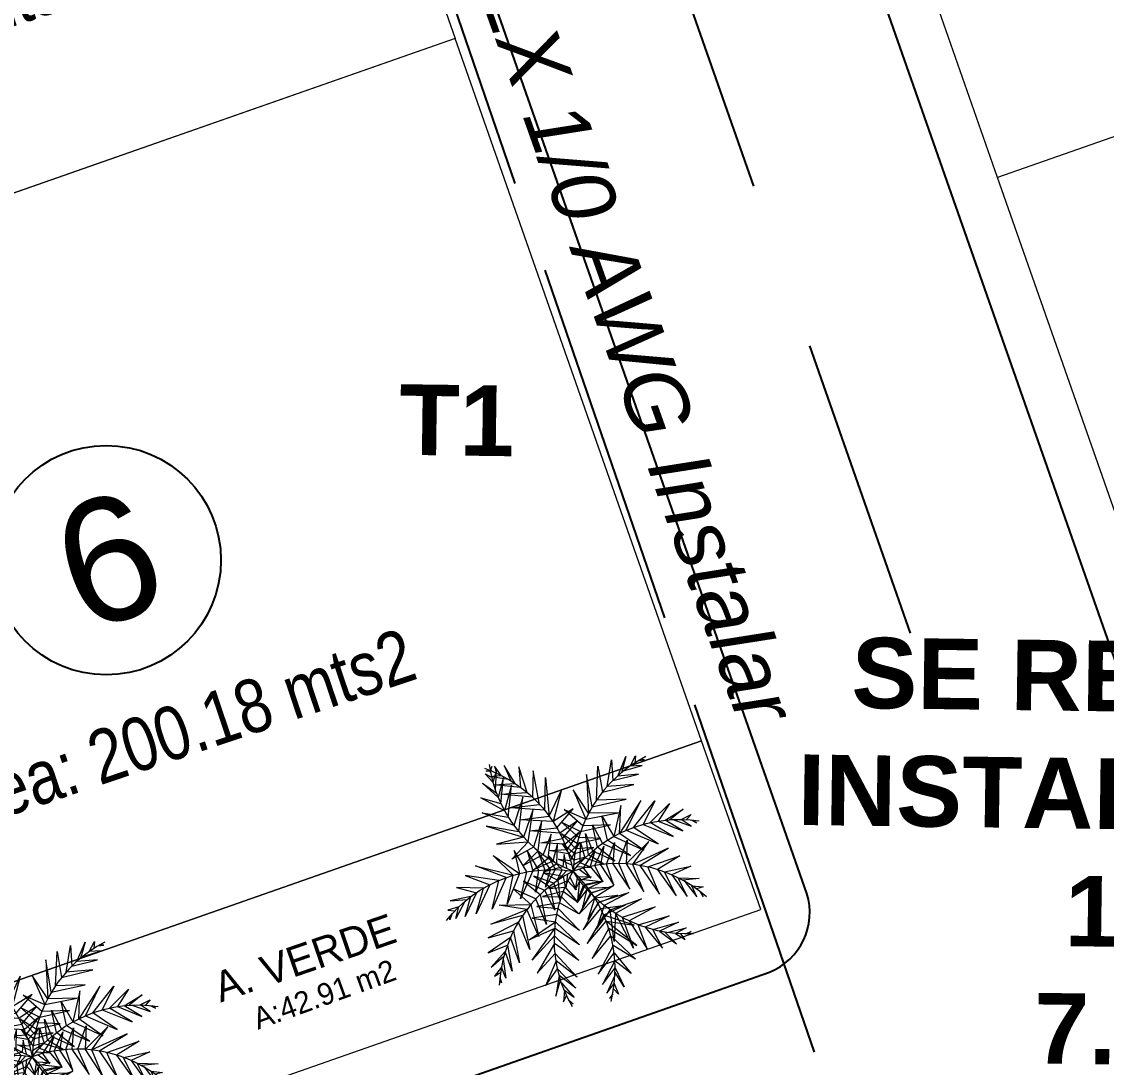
# Model space of a CAD drawing. Extents: x 604418 to 606014, y 1310869 to 1312555.
# Drawn here: x 605709.96 to 605727.66, y 1311098.38 to 1311115.45 of the extents above; entities that cross this region are included whole.
import ezdxf

# ---------------------------------------------------------------- set-up
doc = ezdxf.new("R2010")
doc.units = 0
doc.header["$MEASUREMENT"] = 0
for name, pattern in [('ACAD_ISO02W100', [15, 12, -3]), ('HIDDEN', [0.375, 0.25, -0.125]), ('SUBTERRANEO', [4.7624999999999975, 3.174999999999999, -1.587499999999999])]:
    doc.linetypes.add(name, pattern=pattern)
doc.layers.get('0').update_dxf_attribs({"color": 10})
doc.layers.add('1-Cartografia', color=7, linetype='Continuous', lineweight=13)
doc.layers.add('LBT a Instalar', color=6, linetype='HIDDEN', lineweight=9)
doc.layers.add('DETALLES', color=7, linetype='Continuous')
doc.layers.add('PALME-1', color=82, linetype='Continuous')
doc.styles.add('ROTULOS', font='arial.ttf', dxfattribs={"height": 3})
doc.styles.add('TSN - Arial Narrow', font='ARIALN.TTF')

# ---------------------------------------------------------------- blocks, each defined once
blk = doc.blocks.new('A$C48C97B70')
at = {"layer": 'PALME-1', "lineweight": 5}
for p, q in [((2.072342711151578, 6.539757133461535), (2.170993821462616, 6.532959528965876)), ((2.215910241822712, 6.496664697071537), (2.072342711151578, 6.539757133461535)), ((2.109145975671709, 6.384245945140719), (2.409648848813958, 6.324762820033357)), ((2.556235553929582, 6.175663349684328), (2.109145975671709, 6.384245945140719)), ((2.315381746622734, 6.599569622194394), (2.308759636594914, 6.417534291977063)), ((2.409648848813958, 6.324762820033357), (2.315381746622734, 6.599569622194394)), ((2.552023350144736, 6.547294185031205), (2.605243965052068, 6.121538928011432)), ((2.686585457413457, 6.0263228318654), (2.552023350144736, 6.547294185031205)), ((2.902934323064983, 6.406875107437372), (2.79309800628107, 5.890090512111783)), ((2.91185081389267, 5.719506327062845), (2.902934323064983, 6.406875107437372)), ((2.17080201394856, 6.14843697915785), (2.686585457413457, 6.0263228318654)), ((2.79309800628107, 5.890090512111783), (2.17080201394856, 6.14843697915785)), ((3.221362474723719, 6.19808159628883), (3.009236497804523, 5.560948513448238)), ((3.129033586243168, 5.334387176670134), (3.221362474723719, 6.19808159628883)), ((2.250659788493067, 5.877088903915137), (2.91185081389267, 5.719506327062845)), ((3.009236497804523, 5.560948513448238), (2.250659788493067, 5.877088903915137)), ((3.210483656963333, 5.151997671928257), (3.476696790079586, 5.948182277148589)), ((3.476696790079586, 5.948182277148589), (3.277439789846539, 4.975987701676786)), ((2.388137213652954, 5.472214528825134), (3.129033586243168, 5.334387176670134)), ((3.210483656963333, 5.151997671928257), (2.388137213652954, 5.472214528825134)), ((3.277439789846539, 4.975987701676786), (3.756338857463561, 5.506348918424919)), ((3.756338857463561, 5.506348918424919), (3.328270285041071, 4.818382484139875)), ((2.534703512326814, 5.10012524551712), (3.277439789846539, 4.975987701676786)), ((3.328270285041071, 4.818382484139875), (2.534703512326814, 5.10012524551712)), ((3.909237030078657, 4.976652111392468), (3.328270285041071, 4.818382484139875)), ((3.377104022074491, 4.634997698944062), (3.909237030078657, 4.976652111392468)), ((2.683092593215406, 4.767370728543028), (3.377104022074491, 4.634997698944062)), ((3.409331238712184, 4.483896916965023), (2.683092593215406, 4.767370728543028)), ((5.099083250737749, 4.709153651027009), (4.7000261915382, 4.003962910035625)), ((4.862730723922141, 4.034791121492162), (5.099083250737749, 4.709153651027009)), ((1.618893041624688, 4.43102240213193), (2.124885034398176, 3.798161737388)), ((1.959349472192116, 3.802757524186745), (1.618893041624688, 4.43102240213193)), ((3.925437976256944, 4.650008630240336), (3.409331238712184, 4.483896916965023)), ((3.434897479135543, 4.330342781729996), (3.925437976256944, 4.650008630240336)), ((4.220504558179528, 3.86392322415486), (4.266304270480759, 4.447634300217032)), ((4.266304270480759, 4.447634300217032), (4.36755700269714, 3.914992629084736)), ((4.515644523431547, 3.959039486479014), (4.560836301650852, 4.589793780585751)), ((4.560836301650852, 4.589793780585751), (4.7000261915382, 4.003962910035625)), ((5.620870345737785, 4.675173788331449), (4.862730723922141, 4.034791121492162)), ((5.049313929746859, 4.060273291775957), (5.620870345737785, 4.675173788331449)), ((5.248437111848034, 4.076084800297394), (5.962511981604621, 4.570644963532686)), ((5.962511981604621, 4.570644963532686), (5.504699753597379, 4.07937725703232)), ((0.7884219525149092, 4.157139943214133), (1.318447572761215, 3.744818661361933)), ((1.571980429929681, 3.782268248032779), (0.7884219525149092, 4.157139943214133)), ((1.109125668299384, 4.314602350816131), (1.959349472192116, 3.802757524186745)), ((1.771087397122756, 3.798282656818628), (1.109125668299384, 4.314602350816131)), ((2.169265136006288, 4.398663227912039), (2.124885034398176, 3.798161737388)), ((2.314061223645695, 3.783092461759225), (2.169265136006288, 4.398663227912039)), ((2.482636831817217, 4.305086443666369), (2.467264722916298, 3.763124301563948)), ((2.620561620569788, 3.736058336682618), (2.482636831817217, 4.305086443666369)), ((2.741825681529008, 4.179233747301623), (2.772755018319003, 3.702005540952086)), ((2.911298305843957, 3.66459856252186), (2.741825681529008, 4.179233747301623)), ((2.871413715649396, 4.391883058706298), (3.434897479135543, 4.330342781729996)), ((3.453508515260182, 4.175500756362453), (2.871413715649396, 4.391883058706298)), ((3.893151809461415, 4.363695227541029), (3.453508515260182, 4.175500756362453)), ((3.464408285100944, 4.032410856336355), (3.893151809461415, 4.363695227541029)), ((3.944807559717447, 3.747194973519072), (4.030393492197618, 4.282214030390605)), ((4.030393492197618, 4.282214030390605), (4.075651273597032, 3.806130931247026)), ((5.690529267420061, 4.069788537686691), (6.298271546256728, 4.391043368726969)), ((6.298271546256728, 4.391043368726969), (5.897146972594783, 4.047198329819366)), ((6.067745437845588, 4.018908204976469), (6.589553371304646, 4.150188793195412)), ((6.589553371304646, 4.150188793195412), (6.190282995230518, 3.993080107029527)), ((0.485448888852261, 3.926491856342182), (0.9360923547064885, 3.65071875997819)), ((1.136499665444717, 3.705837757093832), (0.485448888852261, 3.926491856342182)), ((2.956376706599258, 4.033704668981954), (3.027247471502051, 3.628440989181399)), ((3.189562233164907, 3.570096318144351), (2.956376706599258, 4.033704668981954)), ((3.012199615594, 4.137813482200727), (3.464408285100944, 4.032410856336355)), ((3.468956709606573, 3.911039973609149), (3.012199615594, 4.137813482200727)), ((3.468037246959284, 3.738560013240203), (3.827438695821911, 4.112911172676831)), ((3.827438695821911, 4.112911172676831), (3.468956709606573, 3.911039973609149)), ((3.685084666009061, 3.609697680687532), (3.841679007280618, 4.104456616099924)), ((3.841679007280618, 4.104456616099924), (3.836072750855237, 3.693081015022472)), ((4.36755700269714, 3.914992629084736), (4.964124301914126, 3.413108746986836)), ((4.964124301914126, 3.413108746986836), (4.515644523431547, 3.959039486479014)), ((4.7000261915382, 4.003962910035625), (5.327307574334554, 3.442139740334824)), ((5.327307574334554, 3.442139740334824), (4.862730723922141, 4.034791121492162)), ((5.049313929746859, 4.060273291775957), (5.724152020178735, 3.491602858528495)), ((5.724152020178735, 3.491602858528495), (5.248437111848034, 4.076084800297394)), ((5.504699753597379, 4.07937725703232), (6.14542867639102, 3.564741639653221)), ((6.14542867639102, 3.564741639653221), (5.690529267420061, 4.069788537686691)), ((5.897146972594783, 4.047198329819366), (6.421890453668311, 3.624540694523603)), ((6.421890453668311, 3.624540694523603), (6.067745437845588, 4.018908204976469)), ((6.261264526168816, 3.97596579301171), (6.658436554134823, 3.683305291924626)), ((6.462345477775671, 3.91865292401053), (6.748742411262356, 3.9674572434742)), ((6.658436554134823, 3.683305291924626), (6.462345477775671, 3.91865292401053)), ((6.748742411262356, 3.9674572434742), (6.592095402884297, 3.8744925793726)), ((0.2361173620447516, 3.642432324122638), (0.655272247036919, 3.550730878021568)), ((0.7721523740328848, 3.5956928555388), (0.2361173620447516, 3.642432324122638)), ((0.9360923547064885, 3.65071875997819), (0.4851368642412126, 3.150084818713367)), ((0.4851368642412126, 3.150084818713367), (0.7721523740328848, 3.5956928555388)), ((1.318447572761215, 3.744818661361933), (0.7675869886297733, 3.134953112574294)), ((0.7675869886297733, 3.134953112574294), (1.136499665444717, 3.705837757093832)), ((1.771087397122756, 3.798282656818628), (1.195132528082468, 3.129650846822187)), ((1.195132528082468, 3.129650846822187), (1.571980429929681, 3.782268248032779)), ((1.594795744982548, 3.143843350932002), (1.959349472192116, 3.802757524186745)), ((2.124885034398176, 3.798161737388), (1.594795744982548, 3.143843350932002)), ((1.957979965256527, 3.172862487379462), (2.314061223645695, 3.783092461759225)), ((2.467264722916298, 3.763124301563948), (1.957979965256527, 3.172862487379462)), ((2.374761829501949, 3.225290659116581), (2.620561620569788, 3.736058336682618)), ((2.772755018319003, 3.702005540952086), (2.374761829501949, 3.225290659116581)), ((2.661224959301762, 3.273362423060462), (2.911298305843957, 3.66459856252186)), ((3.027247471502051, 3.628440989181399), (2.661224959301762, 3.273362423060462)), ((3.181041071307845, 3.857268982101232), (3.468037246959284, 3.738560013240203)), ((3.462164395605214, 3.616779003990814), (3.181041071307845, 3.857268982101232)), ((3.926706466940232, 3.414563037222251), (3.685084666009061, 3.609697680687532)), ((3.836072750855237, 3.693081015022472), (4.253843837417662, 3.400641982909292)), ((4.253843837417662, 3.400641982909292), (3.944807559717447, 3.747194973519072)), ((4.075651273597032, 3.806130931247026), (4.544305811985396, 3.398677153047174)), ((4.544305811985396, 3.398677153047174), (4.220504558179528, 3.86392322415486)), ((6.706020068493672, 3.830860005225986), (6.81258699845057, 3.725446137133986)), ((6.81258699845057, 3.725446137133986), (6.759389090584591, 3.808802190702409)), ((0.1079707489116117, 3.43673736625351), (0.2773943352513015, 3.369831745279953)), ((0.3984837138559669, 3.434038767358288), (0.1079707489116117, 3.43673736625351)), ((0.5879098090808839, 3.522560335695744), (0.2422600681893528, 3.170534702949226)), ((0.2422600681893528, 3.170534702949226), (0.3984837138559669, 3.434038767358288)), ((2.981999052804895, 3.33906352892518), (3.189562233164907, 3.570096318144351)), ((3.302425265079364, 3.523976467782632), (2.981999052804895, 3.33906352892518)), ((3.332632150151767, 3.34651159401983), (3.38708580750972, 2.98058735113591)), ((3.580979051650502, 3.546238041482866), (3.926706466940232, 3.414563037222251)), ((0.1718455277150497, 3.308659199858084), (0.08337332028895617, 3.187658116221428)), ((0.08337332028895617, 3.187658116221428), (0.1226571858860552, 3.278405164601281)), ((2.517388925771229, 3.06542000407353), (2.972683737869374, 2.91909837257117)), ((3.058313231333159, 3.034255284117535), (2.517388925771229, 3.06542000407353)), ((3.248319437960163, 3.258440762292594), (2.731487293960527, 3.21161420433782)), ((2.731487293960527, 3.21161420433782), (3.134490717668086, 3.128852164372802)), ((3.134490717668086, 3.128852164372802), (3.330513679073192, 2.658078050706536)), ((3.38708580750972, 2.98058735113591), (3.248319437960163, 3.258440762292594)), ((3.534062391845509, 3.189083838136867), (3.340175927500241, 2.707714716438204)), ((3.494100376148708, 3.304271258879453), (3.844624524586834, 3.185955692315474)), ((3.844624524586834, 3.185955692315474), (3.534062391845509, 3.189083838136867)), ((2.305217212880962, 2.870481743244454), (2.803743595723063, 2.657336931442842)), ((2.885166313848458, 2.790012650424615), (2.305217212880962, 2.870481743244454)), ((3.270130277378485, 2.373955077026039), (2.885166313848458, 2.790012650424615)), ((2.972683737869374, 2.91909837257117), (3.270130277378485, 2.373955077026039)), ((3.330513679073192, 2.658078050706536), (3.058313231333159, 3.034255284117535)), ((3.340175927500241, 2.707714716438204), (3.59752581466455, 3.028701244154945)), ((3.647004531347193, 2.917780390474945), (3.372718029655516, 2.450514665339142)), ((3.372718029655516, 2.450514665339142), (3.710475369938649, 2.789075389970094)), ((3.59752581466455, 3.028701244154945), (4.105901260743849, 2.988605438731611)), ((4.105901260743849, 2.988605438731611), (3.647004531347193, 2.917780390474945)), ((3.710475369938649, 2.789075389970094), (4.331273649935611, 2.805358869954944)), ((4.331273649935611, 2.805358869954944), (3.785483577288687, 2.652341371169314)), ((2.103190960828215, 2.613297319738194), (2.645531261456199, 2.351689536590129)), ((2.728957957704552, 2.52214392949827), (2.103190960828215, 2.613297319738194)), ((3.165985810337588, 1.967003280296922), (2.728957957704552, 2.52214392949827)), ((2.803743595723063, 2.657336931442842), (3.165985810337588, 1.967003280296922)), ((3.785483577288687, 2.652341371169314), (3.449524783995003, 2.172812515171245)), ((3.449524783995003, 2.172812515171245), (3.866465097409673, 2.519395898329094)), ((3.866465097409673, 2.519395898329094), (4.646028709830716, 2.527177116833627)), ((4.646028709830716, 2.527177116833627), (3.952712326892652, 2.391210660105571)), ((1.871158147696406, 2.113180001964793), (2.645531261456199, 2.351689536590129)), ((2.645531261456199, 2.351689536590129), (3.059729687054642, 1.618500017561018)), ((3.952712326892652, 2.391210660105571), (3.58636029146146, 1.875769624253735)), ((3.58636029146146, 1.875769624253735), (4.066406800411642, 2.239262379473075)), ((3.925750808091834, 1.441292198840529), (4.066406800411642, 2.239262379473075)), ((4.066406800411642, 2.239262379473075), (4.907796958577819, 2.273755981819704)), ((4.907796958577819, 2.273755981819704), (4.17234099295456, 2.111978875938803)), ((1.792426663800143, 1.596248906804249), (2.580521340714768, 2.199384402483702)), ((2.515611188136972, 2.022609669947997), (1.792426663800143, 1.596248906804249)), ((2.580521340714768, 2.199384402483702), (1.871158147696406, 2.113180001964793)), ((2.515611188136972, 2.022609669947997), (2.926296855206601, 1.241501617012545)), ((3.059729687054642, 1.618500017561018), (2.580521340714768, 2.199384402483702)), ((4.17234099295456, 2.111978875938803), (3.925750808091834, 1.441292198840529)), ((4.349980074330233, 1.135602922644466), (4.17234099295456, 2.111978875938803)), ((4.3001007566927, 1.973631209228188), (5.182541553280316, 1.983157423557714)), ((4.3001007566927, 1.973631209228188), (4.349980074330233, 1.135602922644466)), ((5.182541553280316, 1.983157423557714), (4.443687955150381, 1.834768826840445)), ((2.457456857548095, 1.831512524746358), (1.821242342237383, 1.240138054126874)), ((2.926296855206601, 1.241501617012545), (2.457456857548095, 1.831512524746358)), ((4.443687955150381, 1.834768826840445), (4.680083942599595, 0.9989401279017329)), ((4.680083942599595, 0.9989401279017329), (4.639327736455016, 1.669219866394997)), ((4.639327736455016, 1.669219866394997), (5.461078145774081, 1.658749242546037)), ((5.461078145774081, 1.658749242546037), (4.788814511382952, 1.558412575628608)), ((1.821242342237383, 1.240138054126874), (2.399274100433104, 1.581920561147854)), ((2.368780232500285, 1.398359464714304), (1.924645158462226, 0.8736696706619114)), ((2.764498831005767, 0.8457179625984281), (2.368780232500285, 1.398359464714304)), ((2.399274100433104, 1.581920561147854), (2.764498831005767, 0.8457179625984281)), ((4.788814511382952, 1.558412575628608), (5.053402894292958, 0.9239456083159894)), ((5.053402894292958, 0.9239456083159894), (4.962611843948252, 1.44441397394985)), ((4.962611843948252, 1.44441397394985), (5.636359921656549, 1.436750726075843)), ((5.636359921656549, 1.436750726075843), (5.112242182018235, 1.357725282199681)), ((1.924645158462226, 0.8736696706619114), (2.346526292036287, 1.191705271136016)), ((2.346526292036287, 1.191705271136016), (2.646792052546516, 0.5885173473507166)), ((5.112242182018235, 1.357725282199681), (5.431365475989878, 0.9245065893046558)), ((5.431365475989878, 0.9245065893046558), (5.223222281550989, 1.29970837989822)), ((5.28887854795903, 1.267762609757483), (5.781500488519669, 1.24094073777087)), ((5.781500488519669, 1.24094073777087), (5.480490738409571, 1.18407818954438)), ((5.480490738409571, 1.18407818954438), (5.670432295068167, 0.9642435463611037)), ((5.670432295068167, 0.9642435463611037), (5.60869708226528, 1.135618800064549)), ((5.724356828373857, 1.09681861451827), (5.873638325021602, 1.110369574278593)), ((5.873638325021602, 1.110369574278593), (5.779567710822448, 1.079890589462593)), ((2.337565534398891, 1.019009375944734), (2.097415535245091, 0.5375053882598877)), ((2.097415535245091, 0.5375053882598877), (2.336508853361011, 0.8937838720157743)), ((2.646792052546516, 0.5885173473507166), (2.337565534398891, 1.019009375944734)), ((2.350847847177647, 0.6120893694460392), (2.241748867090791, 0.3428265270777047)), ((2.337999686365947, 0.8207834959030151), (2.538657347671688, 0.3700814959593117)), ((2.538657347671688, 0.3700814959593117), (2.350847847177647, 0.6120893694460392)), ((2.241748867090791, 0.3428265270777047), (2.366149720503017, 0.4758871961385012)), ((2.384330539614893, 0.3552551558241248), (2.464432897162624, 0.2285578553564847)), ((2.464432897162624, 0.2285578553564847), (2.39442759915255, 0.2983970080967993))]:
    blk.add_line(p, q, dxfattribs=at)
for points in [[(2.154564774478786, 6.219103512354195), (2.02690392837394, 6.480078173102811), (2.160304883727804, 6.356042295461521)], [(2.156341567868367, 6.010021812748164), (2.324991472880356, 6.4736520529259), (2.154564774478786, 6.219103512354195)], [(2.170005674357526, 6.47765037836507), (2.241052294964902, 6.609638906549662), (2.17610205791425, 6.535075405379757)], [(2.16976996010635, 5.812250819057226), (1.896537362015806, 6.275782974204049), (2.159959133598022, 5.937095887260512)], [(2.190785011625849, 5.6406042764429), (2.448136188904755, 6.263312531169504), (2.16976996010635, 5.812250819057226)], [(2.227435329928994, 5.436012126971036), (1.747697115293704, 5.928360163699836), (2.190785011625849, 5.6406042764429)], [(2.27069055789616, 5.255032744025812), (2.583540279185399, 6.014972493285313), (2.227435329928994, 5.436012126971036)], [(4.544700947008096, 5.013609378831461), (4.833686141879298, 5.832743209321052), (4.750456606037915, 5.166403324808925)], [(4.906676866929047, 5.267496261978522), (5.211013276129961, 5.883884690934792), (5.087361252051778, 5.370230613742024)], [(5.242193514248356, 5.447244495619088), (5.588177711004391, 5.859328282764181), (5.35663316375576, 5.498098306823522)], [(5.620723859756254, 5.597161437151954), (5.824239349691197, 5.804493322502822), (5.751748201088049, 5.637383337365463)], [(2.346184281865135, 5.010120352962986), (1.670173717662692, 5.555558150867), (2.27069055789616, 5.255032744025812)], [(2.417559240013361, 4.823557599913329), (2.77261847560294, 5.631471857661381), (2.346184281865135, 5.010120352962986)], [(4.392587163136341, 4.884143389295787), (4.495571633568034, 5.717314173467457), (4.256301564048044, 4.754186208359897)], [(5.424185181967914, 5.525811162078753), (5.917516169720329, 5.521302725654095), (5.620723859756254, 5.597161437151954)], [(5.86963800038211, 5.668762093177065), (6.017757985042408, 5.645760704297572), (5.925812243833207, 5.682150669861585)], [(2.570173078100197, 4.504368314985186), (2.932087307330221, 5.264726978261024), (2.494671947904862, 4.651754620950669)], [(4.256301564048044, 4.754186208359897), (4.052790259360336, 5.43917561462149), (4.142499957582913, 4.633885177783668)], [(4.750456606037915, 5.166403324808925), (5.571213925839402, 5.12468051398173), (4.906676866929047, 5.267496261978522)], [(5.087361252051778, 5.370230613742024), (5.760236592148431, 5.335102644283324), (5.242193514248356, 5.447244495619088)], [(2.417559240013361, 4.823557599913329), (1.666330594918691, 5.198304021731019), (2.494671947904862, 4.651754620950669)], [(4.019387778360397, 4.489461824530736), (3.686499810777605, 5.027122383005917), (4.142499957582913, 4.633885177783668)], [(4.392587163136341, 4.884143389295787), (5.272642843658105, 4.818610895890743), (4.544700947008096, 5.013609378831461)], [(2.749371340847574, 4.210532552096993), (3.062453357386403, 4.924507077550516), (2.665315036778338, 4.340165023226291)], [(3.835917418007739, 4.23947516665794), (3.53108133841306, 4.739366353023797), (3.925176166580059, 4.367010969901457)], [(4.142499957582913, 4.633885177783668), (4.980002656928264, 4.546041940804571), (4.256301564048044, 4.754186208359897)], [(2.494671947904862, 4.651754620950669), (1.781017156899907, 4.688143855426461), (2.570173078100197, 4.504368314985186)], [(2.665315036778338, 4.340165023226291), (2.047454026411287, 4.20547631662339), (2.570173078100197, 4.504368314985186)], [(2.936202305485494, 3.961225484032184), (3.194800092256628, 4.525834057247266), (2.839872449287213, 4.08387531992048)], [(3.680865227244794, 3.983363593928516), (3.436798440176062, 4.467100864741951), (3.752379397163168, 4.107779220212251)], [(3.925176166580059, 4.367010969901457), (4.702673003892414, 4.309751543914899), (4.019387778360397, 4.489461824530736)], [(2.839872449287213, 4.08387531992048), (2.266970048076473, 3.963048696983606), (2.749371340847574, 4.210532552096993)], [(3.112280795350671, 3.763299948070198), (3.274903748184443, 4.246629072353244), (3.029674842953682, 3.85233834409155)], [(3.550926095223986, 3.719778106082231), (3.387992553412914, 4.212485782103613), (3.624444051180035, 3.875807887408882)], [(3.752379397163168, 4.107779220212251), (4.37089140561875, 4.052114577265456), (3.835917418007739, 4.23947516665794)], [(3.029674842953682, 3.85233834409155), (2.492253964184783, 3.783424315974116), (2.936202305485494, 3.961225484032184)], [(3.325157613842748, 3.560028912266716), (3.353889728430659, 3.928865215508267), (3.234892703243531, 3.641988356830552)], [(3.624444051180035, 3.875807887408882), (4.134339513606392, 3.883546425960958), (3.680865227244794, 3.983363593928516)], [(2.891659343149513, 3.310966674471274), (2.452825346612372, 3.628763884538785), (2.757464850437827, 3.260120212566108)], [(3.172536430647597, 3.397393225692213), (2.711960111628287, 3.636511703487486), (3.006810810766183, 3.349589448189363)], [(3.234892703243531, 3.641988356830552), (2.716051258263178, 3.652559398440644), (3.112280795350671, 3.763299948070198)], [(3.503731538774446, 3.60736023215577), (3.861060279305093, 3.703182586701587), (3.550926095223986, 3.719778106082231)], [(3.729752234066837, 3.45785673125647), (4.128319124458358, 3.790200868388638), (3.901874270406552, 3.446712814969942)], [(4.022629983141087, 3.433688336517662), (4.383084442815743, 3.838216366013512), (4.164607411599718, 3.412809299072251)], [(4.317768965265714, 3.383416073629633), (4.670954665984027, 3.85040225693956), (4.46915942186024, 3.347174729220569)], [(4.617636742070317, 3.304460272425786), (4.995665648719296, 3.811399539699778), (4.797157781897113, 3.242922397796065)], [(4.95082273078151, 3.181195360608399), (5.513373970985413, 3.621835168683901), (4.797157781897113, 3.242922397796065)], [(2.338219963363372, 3.057120678247884), (1.860253911931068, 3.471175903920084), (2.176076778094284, 2.958508807700127)], [(2.614172788336873, 3.198558794800192), (2.16904144117143, 3.578919567866251), (2.474079485167749, 3.130688536679372)], [(3.006810810766183, 3.349589448189363), (2.91818766517099, 2.84739505732432), (2.891659343149513, 3.310966674471274)], [(3.291022957651876, 3.426134270383045), (3.13966504635755, 3.088559782132506), (3.172536430647597, 3.397393225692213)], [(3.523551811114885, 3.316470418125391), (3.359355548280291, 2.984950676327571), (3.576744205201976, 3.206763199530542)], [(3.607858661212958, 3.460514123085886), (3.828101624385454, 3.163262059213594), (3.729752234066837, 3.45785673125647)], [(3.901874270406552, 3.446712814969942), (4.096152673359029, 2.975216081598774), (4.022629983141087, 3.433688336517662)], [(4.164607411599718, 3.412809299072251), (4.33975546748843, 2.817008313024417), (4.317768965265714, 3.383416073629633)], [(4.46915942186024, 3.347174729220569), (4.701155101531185, 2.602891196729615), (4.617636742070317, 3.304460272425786)], [(2.039228462497704, 2.865258167032152), (1.395255670533516, 3.174978010123596), (2.176076778094284, 2.958508807700127)], [(2.474079485167749, 3.130688536679372), (2.407128198770806, 2.353966257767752), (2.338219963363372, 3.057120678247884)], [(2.757464850437827, 3.260120212566108), (2.714189377729781, 2.640618080738932), (2.614172788336873, 3.198558794800192)], [(3.645276408176869, 3.048480163095519), (3.314152698847465, 2.660652421880513), (3.688722559949383, 2.935060539282858)], [(3.576744205201976, 3.206763199530542), (4.054222009028308, 3.0034822630696), (3.645276408176869, 3.048480163095519)], [(4.797157781897113, 3.242922397796065), (5.022718547144905, 2.431596601847559), (4.95082273078151, 3.181195360608399)], [(5.12171975185629, 3.102095157606527), (5.934571020072326, 3.311981251928955), (4.95082273078151, 3.181195360608399)], [(5.12171975185629, 3.102095157606527), (5.383647932903841, 2.259369736304507), (5.297967160586268, 3.008090391987935)], [(5.297967160586268, 3.008090391987935), (6.16600365715567, 3.039797091390938), (5.515596752869897, 2.872743644053116)], [(1.889275597059168, 2.751342532224953), (1.050323868636042, 2.78199142543599), (2.039228462497704, 2.865258167032152)], [(2.176076778094284, 2.958508807700127), (2.129790831706487, 2.117684915196151), (2.039228462497704, 2.865258167032152)], [(3.734850078239106, 2.799171700142324), (3.284365245490335, 2.371715185698122), (3.778496818151325, 2.649447336327285)], [(3.688722559949383, 2.935060539282858), (4.213079168112017, 2.798603621777147), (3.734850078239106, 2.799171700142324)], [(5.515596752869897, 2.872743644053116), (5.777917718980461, 2.093916910467669), (5.666956469649449, 2.764508768683299)], [(5.666956469649449, 2.764508768683299), (6.352019103593193, 2.707547979895025), (5.828818963374943, 2.634118099231273)], [(1.737293819780461, 2.621721604838967), (0.8826597919687629, 2.46650126716122), (1.553760649636388, 2.442844671662897)], [(1.889275597059168, 2.751342532224953), (1.81420372670982, 1.872049222700298), (1.737293819780461, 2.621721604838967)], [(3.815240881405771, 2.498178108828142), (3.258504012366757, 1.952445544535294), (3.844895531772636, 2.34655145695433)], [(3.778496818151325, 2.649447336327285), (4.355133664794266, 2.54792797146365), (3.815240881405771, 2.498178108828142)], [(5.828818963374943, 2.634118099231273), (6.043017279356718, 1.995279872557148), (5.957269614445977, 2.518339873291552)], [(5.957269614445977, 2.518339873291552), (6.467556042363867, 2.347676831297576), (6.046564603922889, 2.430539256427437)], [(1.429139588726684, 2.304663113784045), (0.772239432670176, 2.102085896534845), (1.299012497416697, 2.14258864405565)], [(1.553760649636388, 2.442844671662897), (1.464599218335934, 1.625878570368513), (1.429139588726684, 2.304663113784045)], [(3.844895531772636, 2.34655145695433), (4.468417391995899, 2.241129613714293), (3.871945058228448, 2.158713663928211)], [(6.097129486734048, 2.377866017399356), (6.27393753407523, 1.91728518391028), (6.235613497206941, 2.221211963798851)], [(6.235613497206941, 2.221211963798851), (6.503155707614496, 2.107959010638297), (6.321102918940596, 2.114082425134256)], [(1.198385304887779, 2.001953173428774), (0.7365819825790823, 1.725808639312163), (1.13000139023643, 1.897042812313884)], [(1.299012497416697, 2.14258864405565), (1.226826903643087, 1.4726748901885), (1.198385304887779, 2.001953173428774)], [(3.871945058228448, 2.158713663928211), (3.252601711661555, 1.588151637697592), (3.887041300884448, 1.993803849676624)], [(3.887041300884448, 1.993803849676624), (4.535653990111314, 1.693922344129533), (3.871945058228448, 2.158713663928211)], [(3.894528078730218, 1.805637481156737), (4.451833559432998, 1.177791992900893), (3.887041300884448, 1.993803849676624)], [(6.39354687242303, 2.015926910797134), (6.426494472543709, 1.869697470217943), (6.426611954928376, 1.968582429690287)], [(1.091911516035907, 1.834749642992392), (1.018010706524365, 1.346964383963495), (0.9902521298499778, 1.652037620078772)], [(3.894528078730218, 1.805637481156737), (3.26381215674337, 1.188393660355359), (3.891187129309401, 1.605915467021987)], [(0.9902521298499778, 1.652037620078772), (0.7532290507806465, 1.484034271677956), (0.9297311570262536, 1.529064489062876)], [(0.8800271427026019, 1.417654696386307), (0.8792118047131225, 1.267761636758223), (0.8578867753967643, 1.364319868851453)], [(3.891187129309401, 1.605915467021987), (4.315050064469688, 0.847738120239228), (3.869909705827013, 1.350516458507627)], [(3.869909705827013, 1.350516458507627), (3.296248267986812, 0.7620473224669695), (3.842559180222452, 1.166460759472102)], [(3.842559180222452, 1.166460759472102), (4.104102835524827, 0.5307326246984303), (3.800275092246011, 0.9629583028145134)], [(3.800275092246011, 0.9629583028145134), (3.329281992162578, 0.4811277338303626), (3.755768627277575, 0.7958555142395198)], [(3.694481070735492, 0.6073415265418589), (3.365110683604144, 0.2400392841082066), (3.618164612678811, 0.4126774261239916)], [(3.755768627277575, 0.7958555142395198), (3.836446257424541, 0.2638693936169147), (3.718317991355434, 0.6763565882574767)], [(3.618164612678811, 0.4126774261239916), (3.639302216819488, 0.1229218966327608), (3.561775000300258, 0.2877558881882578)], [(3.507427083794028, 0.1785362230148166), (3.392287149792537, 0.08256023982539773), (3.480357015854679, 0.1275263123679906)]]:
    blk.add_lwpolyline(points, dxfattribs=at)
for centre, start, end in [((5.588793920818716, 6.143739468883723), 171.0104521834421, 231.4464456841633), ((6.694100860622711, 2.33411510149017), 100.476191748202, 160.9121852559867), ((4.041404828545637, 0.07403990789316595), 99.94926296678528, 160.385256475702), ((0.4597341808257625, 1.76320576085709), 329.1163057678704, 29.55229927301689), ((3.593947651563212, 0.02548631397075951), 32.00061704183793, 92.43661055352145)]:
    blk.add_arc(centre, 3.435055977674358, start, end, dxfattribs=at)
at = {"layer": 'PALME-1', "lineweight": 5, "extrusion": (0, 0, -1)}
for centre, major_axis, ratio, start_param, end_param in [((0.03457255742978305, 3.843105676351115), (2.428951375544984, 2.428951375544984), 0.9999999999944229, -0.1568972076351143, 0.8979098656253504), ((5.771400176803581, 0.9274167057592422), (2.428951375662981, 2.428951375662981), 0.9999999999566004, 3.700108783691731, 4.754915857151383), ((6.758870571036823, 4.372393509605899), (-2.428951375770286, 2.428951375770285), 0.9999999999474494, 4.17336683088863, 5.228173904150966)]:
    blk.add_ellipse(centre, major_axis=major_axis, ratio=ratio, start_param=start_param, end_param=end_param, dxfattribs=at)
at = {"layer": 'PALME-1', "lineweight": 5, "extrusion": (0, 0, -0.9999999999999998)}
blk.add_ellipse((5.420667597092688, 0.6453492771834135), major_axis=(-2.428951375443933, 2.428951375443933), ratio=0.9999999999891818, start_param=0.1736473969369881, end_param=1.228454470390285, dxfattribs=at)
at = {"layer": 'PALME-1', "lineweight": 5, "extrusion": (0, 0, -0.9999999999999999)}
blk.add_ellipse((1.946813749149442, 0.3677244198042899), major_axis=(-2.428951375577941, 2.42895137557794), ratio=0.9999999999802652, start_param=0.182844039079733, end_param=1.237651112525595, dxfattribs=at)

msp = doc.modelspace()

# ---------------------------------------------------------------- linework, layer by layer
at = {"color": 32}
for p, q in [((605728.4454544976, 1311103.187760992), (605715.2095361599, 1311140.953721754)), ((605722.7751239121, 1311101.218152019), (605711.3156459177, 1311133.915406961)), ((605720.2596174558, 1311117.455948604), (605721.9037926507, 1311112.764877321)), ((605722.8166975344, 1311110.160226736), (605724.4608727293, 1311105.469155453)), ((605709.0417692933, 1311095.335371076), (605722.1647085575, 1311099.934550504))]:
    msp.add_line(p, q, dxfattribs=at)
at = {"color": 254}
msp.add_circle((605711.3415182576, 1311106.659213468), 1.872097552434422, dxfattribs=at)
at = {"color": 7, "linetype": 'SUBTERRANEO'}
for centre, radius, start, end in [((607666.5497381845, 1312409.160609825), 2370.634021515546, 211.4271084118856, 214.7036266751794), ((607550.65014914, 1312331.387402053), 2239.881303948471, 211.2750386255351, 214.7514288189284)]:
    msp.add_arc(centre, radius, start, end, dxfattribs=at)
at = {"color": 32}
for centre, radius, start, end in [((607554.0407449839, 1312334.004621432), 2239.881303948471, 211.2750386255351, 214.7514288189284), ((605721.7740690894, 1311100.907261778), 1.048219204259938, 291.8786279182761, 17.25284272173179)]:
    msp.add_arc(centre, radius, start, end, dxfattribs=at)
at = {"layer": '1-Cartografia', "color": 9, "true_color": 0xc7c8ca}
for p, q in [((605725.8873753711, 1311112.905256817), (605722.5799408335, 1311122.342463861)), ((605744.7617825157, 1311119.520145701), (605725.8873753711, 1311112.905256817)), ((605717.0380091035, 1311115.176818751), (605700.1066727227, 1311109.242915347)), ((605729.1948099087, 1311103.468049774), (605725.8873753711, 1311112.905256817))]:
    msp.add_line(p, q, dxfattribs=at)
for points in [[(605717.0380091035, 1311115.176818751), (605700.1066727227, 1311109.242915347), (605697.6399945754, 1311113.045165705), (605694.2626998569, 1311118.228683867), (605713.593609922, 1311125.004981493), (605717.0380091035, 1311115.176818751)], [(605721.0562075222, 1311103.711604477), (605706.8725728211, 1311098.739852991), (605708.4846317311, 1311096.209780608), (605722.0225253606, 1311100.954388552), (605721.056101986, 1311103.711567284)]]:
    msp.add_lwpolyline(points, dxfattribs=at)
at = {"layer": '1-Cartografia', "color": 9, "true_color": 0xc7c8ca, "flags": 128}
msp.add_lwpolyline([(605721.0562075222, 1311103.711604477), (605717.0380091035, 1311115.176818751), (605700.1235194376, 1311109.253844512), (605706.8725728211, 1311098.739852991), (605721.0562075222, 1311103.711604477)], dxfattribs=at)
at = {"layer": 'DETALLES', "color": 1, "linetype": 'ACAD_ISO02W100', "ltscale": 0.5}
msp.add_line((605725.339516193, 1311091.535173832), (605710.9147332722, 1311133.437138315), dxfattribs=at)

# ---------------------------------------------------------------- block references
at = {"layer": 'PALME-1', "xscale": -0.6407901816258526, "yscale": 0.6407901816258526, "zscale": 0.6407901816258526, "rotation": 61.92829961941003}
for p in [(605721.9538456106, 1311102.488337307), (605713.1272547877, 1311099.460822986)]:
    msp.add_blockref('A$C48C97B70', p, dxfattribs=at)

# ---------------------------------------------------------------- texts
at = {"color": 254, "style": 'ROTULOS'}
msp.add_text('6', height=2.014157069480245, rotation=18.57546149149244, dxfattribs=at).set_placement((605710.9507392714, 1311105.462119613))
at = {"color": 0, "linetype": 'Continuous', "lineweight": 25, "ltscale": 0.1, "char_height": 0.8740375330483229, "width": 14.13315553382551, "attachment_point": 1, "rotation": 18.57546149079549, "style": 'TSN - Arial Narrow'}
for s, insert in [('\\pi-2.62211,l4.37019,t4.37019;Area: 200.045 mts2', (605700.9907852313, 1311113.323459744)), ('\\pi-2.62211,l4.37019,t4.37019;Area: 200.18 mts2', (605706.7673565228, 1311102.401755994))]:
    msp.add_mtext(s, dxfattribs=dict(at, insert=insert))
at = {"color": 152, "true_color": 0x2776bb, "insert": (605716.1319296976, 1311109.531676273, -198.5999999999929), "char_height": 1.1523, "attachment_point": 1, "rotation": 359.2488086812418}
msp.add_mtext_dynamic_manual_height_columns('\\A1;{\\fArial|b1|i0|c0|p34;\\C165;\\c11495262;T1}', width=2.073892785263578, gutter_width=12.5, heights=[1.394923978771053], dxfattribs=at)
at = {"color": 1, "insert": (605721.8521450984, 1311105.420794096, -198.6299999999929), "char_height": 1.1523, "attachment_point": 1, "rotation": 359.2488086812418}
msp.add_mtext_dynamic_manual_height_columns('\\A1;\\pi1.66057;{\\fArial|b1|i0|c0|p34;SE REALIZARA LA \\P\\pi0.80577;INSTALACIÓN DE CT \\P\\pi5.19135;1X75KVA,   \\P\\pi4.71385;7.6/13.2KV,    \\P\\pi5.44602;120-240V\\P\\pi0;^I GRD-3040}', width=17.74453529720993, gutter_width=12.5, heights=[0], dxfattribs=at)
at = {"color": 30, "true_color": 0xf26722, "insert": (605714.5809199197, 1311100.168499709), "char_height": 0.4925031956518068, "width": 4.643132551775774, "attachment_point": 5, "rotation": 18.93892742909772}
msp.add_mtext('A. VERDE', dxfattribs=at)
at = {"color": 5, "insert": (605714.9007016338, 1311099.570511731), "char_height": 0.3556371031573118, "attachment_point": 5, "rotation": 19.870120507396297}
msp.add_mtext('{\\C7;A:42.91 m2}', dxfattribs=at)
at = {"layer": 'LBT a Instalar', "color": 1, "linetype": 'HIDDEN', "lineweight": 9, "ltscale": 15, "insert": (605716.110217034, 1311122.592521904), "char_height": 0.9999999999999984, "width": 21.42448931011623, "attachment_point": 1, "rotation": 289.55877274635355}
msp.add_mtext('\\A1;\\pi1.87152;{\\fArial|b0|i1|c0|p34;46m TPLX 1/0 AWG Instalar}', dxfattribs=at)

doc.saveas('drawing.dxf')
